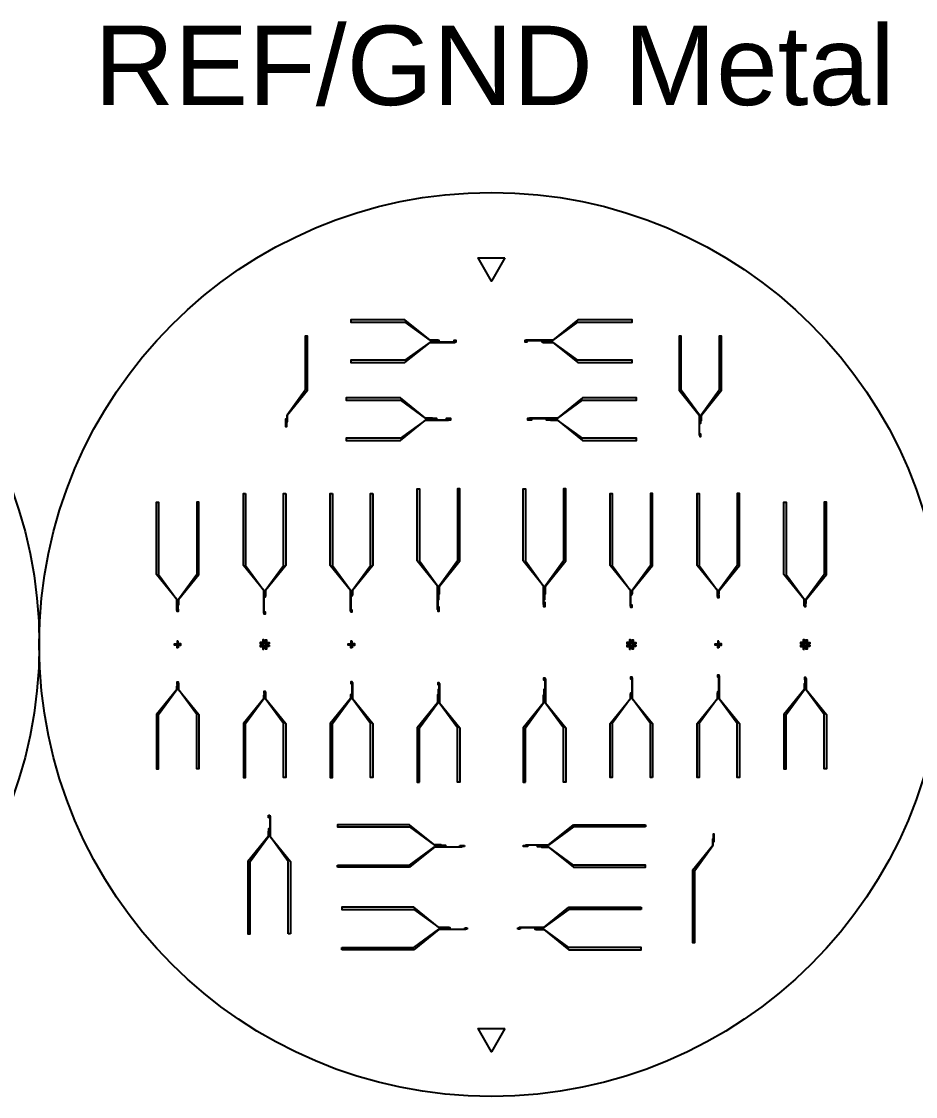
# Model space of a CAD drawing. Header units: millimetres. Extents: x 0 to 404, y 0 to 120.
# Drawn here: x 99 to 198.9, y 0 to 120.1 of the extents above; entities that cross this region are included whole.
import ezdxf

# ---------------------------------------------------------------- set-up
doc = ezdxf.new("R2010")
doc.units = ezdxf.units.MM
for name, color, linetype in [('1st Metal', 2, 'Continuous'), ('2nd Metal', 220, 'Continuous'), ('Aligner2', 130, 'Continuous')]:
    doc.layers.add(name, color=color, linetype=linetype)
doc.styles.get("Standard").update_dxf_attribs({"font": 'arial.ttf'})

msp = doc.modelspace()

# ---------------------------------------------------------------- hatches: boundary and pattern name
at = {"layer": '2nd Metal'}
h = msp.add_hatch(color=256, dxfattribs=at)
h.dxf.hatch_style = 1
h.paths.add_polyline_path([(133.75, 67.38), (133.5, 67.38), (133.5, 59.33), (135.77, 56.53), (135.77, 54.23), (135.82, 54.23), (135.82, 54.11), (135.92, 54.11), (135.92, 54.38), (135.82, 54.38), (135.82, 54.26), (135.79, 54.26), (135.79, 56.53), (133.75, 59.33)])
h.paths.add_polyline_path([(138.25, 67.38), (138, 67.38), (138, 59.33), (135.95, 56.53), (135.95, 56.03), (135.92, 56.03), (135.92, 56.16), (135.82, 56.16), (135.82, 55.89), (135.92, 55.89), (135.92, 56.01), (135.98, 56.01), (135.98, 56.53), (138.25, 59.33)])
at = {"layer": 'Aligner2'}
h = msp.add_hatch(color=256, dxfattribs=at)
h.dxf.hatch_style = 1
h.paths.add_polyline_path([(135.94, 50.87), (135.81, 50.87), (135.81, 50.58), (135.94, 50.58)])
h.paths.add_polyline_path([(136.24, 50.57), (135.96, 50.57), (135.96, 50.43), (136.24, 50.43)])
h.paths.add_polyline_path([(135.79, 50.57), (135.51, 50.57), (135.51, 50.43), (135.79, 50.43)])
h.paths.add_polyline_path([(135.94, 50.42), (135.81, 50.42), (135.81, 50.13), (135.94, 50.13)])

# ---------------------------------------------------------------- linework, layer by layer
at = {"layer": '1st Metal'}
msp.add_circle((50.5, 50.5), 50.5, dxfattribs=at)
at = {"layer": '2nd Metal'}
for p, q in [((126.61, 31.15), (126.61, 31.42)), ((126.61, 31.42), (126.74, 31.42)), ((126.74, 31.42), (126.74, 31.3)), ((126.74, 31.3), (126.79, 31.3)), ((126.77, 31.27), (126.74, 31.27)), ((126.74, 31.27), (126.74, 31.15)), ((126.77, 29.04), (126.77, 31.27)), ((126.79, 31.3), (126.79, 29.04)), ((126.74, 31.15), (126.61, 31.15)), ((157.86, 28.1), (160.66, 30.36)), ((160.66, 30.11), (157.86, 28.08)), ((160.66, 30.36), (168.71, 30.36)), ((168.71, 30.11), (160.66, 30.11)), ((168.71, 30.36), (168.71, 30.11)), ((128.8, 26.24), (126.77, 29.04)), ((126.79, 29.04), (129.05, 26.24)), ((142.34, 25.86), (145.14, 27.89)), ((145.14, 27.86), (142.34, 25.61)), ((145.14, 27.89), (148.21, 27.89)), ((148.24, 27.86), (145.14, 27.86)), ((147.98, 27.92), (147.98, 28.05)), ((147.98, 28.05), (148.48, 28.05)), ((148.21, 27.92), (147.98, 27.92)), ((148.21, 27.89), (148.21, 27.92)), ((148.48, 27.92), (148.24, 27.92)), ((148.24, 27.92), (148.24, 27.86)), ((148.48, 28.05), (148.48, 27.92)), ((155.05, 27.92), (155.05, 28.05)), ((155.05, 28.05), (155.29, 28.05)), ((155.55, 27.92), (155.05, 27.92)), ((155.29, 28.05), (155.29, 28.1)), ((155.29, 28.1), (157.86, 28.1)), ((157.86, 28.08), (155.31, 28.08)), ((155.31, 28.08), (155.31, 28.05)), ((155.31, 28.05), (155.55, 28.05)), ((155.55, 28.05), (155.55, 27.92)), ((128.8, 18.19), (128.8, 26.24)), ((129.05, 26.24), (129.05, 18.19)), ((134.29, 25.61), (134.29, 25.86)), ((134.29, 25.86), (142.34, 25.86)), ((142.34, 25.61), (134.29, 25.61)), ((157.36, 18.89), (160.16, 21.15)), ((160.16, 20.9), (157.36, 18.87)), ((160.16, 21.15), (168.21, 21.15)), ((168.21, 20.9), (160.16, 20.9)), ((168.21, 21.15), (168.21, 20.9)), ((129.05, 18.19), (128.8, 18.19)), ((142.84, 16.65), (145.64, 18.68)), ((145.64, 18.65), (142.84, 16.4)), ((145.64, 18.68), (148.63, 18.68)), ((148.65, 18.65), (145.64, 18.65)), ((148.51, 18.71), (148.51, 18.84)), ((148.51, 18.84), (148.78, 18.84)), ((148.63, 18.71), (148.51, 18.71)), ((148.63, 18.68), (148.63, 18.71)), ((148.78, 18.71), (148.65, 18.71)), ((148.65, 18.71), (148.65, 18.65)), ((148.78, 18.84), (148.78, 18.71)), ((154.45, 18.71), (154.45, 18.84)), ((154.45, 18.84), (154.57, 18.84)), ((154.72, 18.71), (154.45, 18.71)), ((154.57, 18.84), (154.57, 18.89)), ((154.57, 18.89), (157.36, 18.89)), ((157.36, 18.87), (154.6, 18.87)), ((154.6, 18.87), (154.6, 18.84)), ((154.6, 18.84), (154.72, 18.84)), ((154.72, 18.84), (154.72, 18.71)), ((134.79, 16.4), (134.79, 16.65)), ((134.79, 16.65), (142.84, 16.65)), ((142.84, 16.4), (134.79, 16.4))]:
    msp.add_line(p, q, dxfattribs=at)
for points in [[(145.52, 84.47), (145.52, 84.44), (145.39, 84.44), (145.39, 84.31), (145.66, 84.31), (145.66, 84.44), (145.54, 84.44), (145.54, 84.49), (144.64, 84.49), (141.84, 86.75), (140.61, 86.75), (135.79, 86.75), (135.79, 86.5), (140.61, 86.5), (141.84, 86.5), (144.64, 84.47)], [(155.35, 84.49), (155.35, 84.44), (155.22, 84.44), (155.22, 84.31), (155.49, 84.31), (155.49, 84.44), (155.37, 84.44), (155.37, 84.47), (158.36, 84.47), (161.16, 86.5), (167.21, 86.5), (167.21, 86.75), (161.16, 86.75), (158.36, 84.49)], [(128.67, 75.37), (128.64, 75.37), (128.64, 75.66), (128.51, 75.66), (128.51, 74.86), (128.64, 74.86), (128.64, 75.35), (128.69, 75.35), (128.69, 76.11), (130.95, 78.91), (130.95, 80.14), (130.95, 84.96), (130.7, 84.96), (130.7, 80.14), (130.7, 78.91), (128.67, 76.11)], [(147.43, 84.25), (147.43, 84.31), (147.55, 84.31), (147.55, 84.44), (147.28, 84.44), (147.28, 84.31), (147.4, 84.31), (147.4, 84.28), (144.64, 84.28), (141.84, 82.25), (135.79, 82.25), (135.79, 82), (141.84, 82), (144.64, 84.25)], [(157.26, 84.28), (157.26, 84.31), (157.38, 84.31), (157.38, 84.44), (157.11, 84.44), (157.11, 84.31), (157.23, 84.31), (157.23, 84.25), (158.36, 84.25), (161.16, 82), (162.39, 82), (167.21, 82), (167.21, 82.25), (162.39, 82.25), (161.16, 82.25), (158.36, 84.28)], [(174.71, 73.85), (174.76, 73.85), (174.76, 73.72), (174.89, 73.72), (174.89, 73.99), (174.76, 73.99), (174.76, 73.87), (174.73, 73.87), (174.73, 76.11), (172.7, 78.91), (172.7, 84.96), (172.45, 84.96), (172.45, 78.91), (174.71, 76.11)], [(174.92, 75.56), (174.89, 75.56), (174.89, 75.66), (174.76, 75.66), (174.76, 75.23), (174.89, 75.23), (174.89, 75.53), (174.95, 75.53), (174.95, 76.11), (177.2, 78.91), (177.2, 80.14), (177.2, 84.96), (176.95, 84.96), (176.95, 80.14), (176.95, 78.91), (174.92, 76.11)], [(144.87, 75.76), (144.87, 75.73), (144.59, 75.73), (144.59, 75.6), (145.39, 75.6), (145.39, 75.73), (144.9, 75.73), (144.9, 75.78), (144.14, 75.78), (141.34, 78.04), (140.11, 78.04), (135.29, 78.04), (135.29, 77.79), (140.11, 77.79), (141.34, 77.79), (144.14, 75.76)], [(155.76, 75.78), (155.76, 75.73), (155.52, 75.73), (155.52, 75.6), (156.02, 75.6), (156.02, 75.73), (155.79, 75.73), (155.79, 75.76), (158.86, 75.76), (161.66, 77.79), (167.71, 77.79), (167.71, 78.04), (161.66, 78.04), (158.86, 75.78)], [(146.71, 75.54), (146.71, 75.6), (146.95, 75.6), (146.95, 75.73), (146.45, 75.73), (146.45, 75.6), (146.69, 75.6), (146.69, 75.57), (144.14, 75.57), (141.34, 73.54), (135.29, 73.54), (135.29, 73.29), (141.34, 73.29), (144.14, 75.54)], [(158.13, 75.57), (158.13, 75.6), (158.41, 75.6), (158.41, 75.73), (157.61, 75.73), (157.61, 75.6), (158.1, 75.6), (158.1, 75.54), (158.86, 75.54), (161.66, 73.29), (162.89, 73.29), (167.71, 73.29), (167.71, 73.54), (162.89, 73.54), (161.66, 73.54), (158.86, 75.57)], [(124.04, 67.38), (124.04, 59.33), (126.08, 56.53), (126.08, 54.03), (126.11, 54.03), (126.11, 54.16), (126.21, 54.16), (126.21, 53.89), (126.11, 53.89), (126.11, 54.01), (126.06, 54.01), (126.06, 56.53), (123.79, 59.33), (123.79, 67.38)], [(128.54, 67.38), (128.54, 59.33), (126.27, 56.53), (126.27, 55.9), (126.21, 55.9), (126.21, 55.77), (126.11, 55.77), (126.11, 56.04), (126.21, 56.04), (126.21, 55.92), (126.24, 55.92), (126.24, 56.53), (128.29, 59.33), (128.29, 67.38)], [(133.75, 67.38), (133.75, 59.33), (135.79, 56.53), (135.79, 54.26), (135.82, 54.26), (135.82, 54.38), (135.92, 54.38), (135.92, 54.11), (135.82, 54.11), (135.82, 54.23), (135.77, 54.23), (135.77, 56.53), (133.5, 59.33), (133.5, 67.38)], [(138.25, 67.38), (138.25, 59.33), (135.98, 56.53), (135.98, 56.01), (135.92, 56.01), (135.92, 55.89), (135.82, 55.89), (135.82, 56.16), (135.92, 56.16), (135.92, 56.03), (135.95, 56.03), (135.95, 56.53), (138, 59.33), (138, 67.38)], [(143.46, 59.83), (145.51, 57.03), (145.51, 54.45), (145.54, 54.45), (145.54, 54.69), (145.63, 54.69), (145.63, 54.19), (145.54, 54.19), (145.54, 54.42), (145.48, 54.42), (145.48, 57.03), (143.21, 59.83), (143.21, 67.88), (143.46, 67.88)], [(147.71, 59.83), (145.67, 57.03), (145.67, 56.16), (145.63, 56.16), (145.63, 56.58), (145.54, 56.58), (145.54, 55.53), (145.63, 55.53), (145.63, 56.14), (145.69, 56.14), (145.69, 57.03), (147.96, 59.83), (147.96, 67.88), (147.71, 67.88)], [(155.29, 59.83), (157.33, 57.03), (157.33, 54.97), (157.36, 54.97), (157.36, 55.21), (157.46, 55.21), (157.46, 54.71), (157.36, 54.71), (157.36, 54.95), (157.31, 54.95), (157.31, 57.03), (155.04, 59.83), (155.04, 67.88), (155.29, 67.88)], [(159.54, 59.83), (157.49, 57.03), (157.49, 56.16), (157.46, 56.16), (157.46, 56.58), (157.36, 56.58), (157.36, 55.53), (157.46, 55.53), (157.46, 56.14), (157.52, 56.14), (157.52, 57.03), (159.79, 59.83), (159.79, 67.88), (159.54, 67.88)], [(165, 59.33), (167.04, 56.53), (167.04, 54.79), (167.07, 54.79), (167.07, 54.91), (167.17, 54.91), (167.17, 54.64), (167.07, 54.64), (167.07, 54.76), (167.02, 54.76), (167.02, 56.53), (164.75, 59.33), (164.75, 67.38), (165, 67.38)], [(169.25, 59.33), (167.2, 56.53), (167.2, 56.16), (167.17, 56.16), (167.17, 56.28), (167.07, 56.28), (167.07, 56.06), (167.17, 56.06), (167.17, 56.13), (167.23, 56.13), (167.23, 56.53), (169.5, 59.33), (169.5, 67.38), (169.25, 67.38)], [(174.71, 59.33), (176.75, 56.53), (176.75, 55.87), (176.78, 55.87), (176.78, 55.99), (176.88, 55.99), (176.88, 55.72), (176.78, 55.72), (176.78, 55.84), (176.73, 55.84), (176.73, 56.53), (174.46, 59.33), (174.46, 67.38), (174.71, 67.38)], [(178.96, 59.33), (176.91, 56.53), (176.91, 56.17), (176.88, 56.17), (176.88, 56.29), (176.78, 56.29), (176.78, 56.02), (176.88, 56.02), (176.88, 56.14), (176.94, 56.14), (176.94, 56.53), (179.21, 59.33), (179.21, 67.38), (178.96, 67.38)], [(116.37, 55.53), (116.37, 54.31), (116.4, 54.31), (116.4, 54.44), (116.5, 54.44), (116.5, 54.17), (116.4, 54.17), (116.4, 54.29), (116.35, 54.29), (116.35, 55.53), (114.08, 58.33), (114.08, 66.38), (114.33, 66.38), (114.33, 58.33)], [(116.53, 55.53), (116.53, 54.92), (116.5, 54.92), (116.5, 55.28), (116.4, 55.28), (116.4, 54.54), (116.5, 54.54), (116.5, 54.89), (116.56, 54.89), (116.56, 55.53), (118.83, 58.33), (118.83, 66.38), (118.58, 66.38), (118.58, 58.33)], [(184.42, 58.33), (186.46, 55.53), (186.46, 54.84), (186.49, 54.84), (186.49, 54.96), (186.59, 54.96), (186.59, 54.69), (186.49, 54.69), (186.49, 54.81), (186.44, 54.81), (186.44, 55.53), (184.17, 58.33), (184.17, 66.38), (184.42, 66.38)], [(188.67, 58.33), (186.62, 55.53), (186.62, 55.16), (186.59, 55.16), (186.59, 55.28), (186.49, 55.28), (186.49, 55.01), (186.59, 55.01), (186.59, 55.13), (186.65, 55.13), (186.65, 55.53), (188.92, 58.33), (188.92, 66.38), (188.67, 66.38)], [(169.5, 35.62), (169.25, 35.62), (169.25, 40.44), (169.25, 41.67), (167.2, 44.47), (167.2, 46.74), (167.17, 46.74), (167.17, 46.62), (167.07, 46.62), (167.07, 46.89), (167.17, 46.89), (167.17, 46.77), (167.23, 46.77), (167.23, 44.47), (169.5, 41.67), (169.5, 40.44)], [(178.96, 40.44), (178.96, 41.67), (176.91, 44.47), (176.91, 46.97), (176.88, 46.97), (176.88, 46.84), (176.78, 46.84), (176.78, 47.11), (176.88, 47.11), (176.88, 46.99), (176.94, 46.99), (176.94, 44.47), (179.21, 41.67), (179.21, 40.44), (179.21, 35.62), (178.96, 35.62)], [(114.08, 41.44), (114.08, 36.62), (114.33, 36.62), (114.33, 41.44), (114.33, 42.67), (116.37, 45.47), (116.37, 45.84), (116.4, 45.84), (116.4, 45.72), (116.5, 45.72), (116.5, 45.99), (116.4, 45.99), (116.4, 45.87), (116.35, 45.87), (116.35, 45.47), (114.08, 42.67)], [(118.83, 41.44), (118.83, 36.62), (118.58, 36.62), (118.58, 41.44), (118.58, 42.67), (116.53, 45.47), (116.53, 46.16), (116.5, 46.16), (116.5, 46.04), (116.4, 46.04), (116.4, 46.31), (116.5, 46.31), (116.5, 46.19), (116.56, 46.19), (116.56, 45.47), (118.83, 42.67)], [(138.25, 40.44), (138.25, 35.62), (138, 35.62), (138, 40.44), (138, 41.67), (135.95, 44.47), (135.95, 46.21), (135.92, 46.21), (135.92, 46.09), (135.82, 46.09), (135.82, 46.36), (135.92, 46.36), (135.92, 46.24), (135.98, 46.24), (135.98, 44.47), (138.25, 41.67)], [(147.96, 39.94), (147.96, 35.12), (147.71, 35.12), (147.71, 39.94), (147.71, 41.17), (145.67, 43.97), (145.67, 46.11), (145.63, 46.11), (145.63, 45.99), (145.54, 45.99), (145.54, 46.26), (145.63, 46.26), (145.63, 46.14), (145.69, 46.14), (145.69, 43.97), (147.96, 41.17)], [(159.79, 39.94), (159.79, 35.12), (159.54, 35.12), (159.54, 39.94), (159.54, 41.17), (157.49, 43.97), (157.49, 46.64), (157.46, 46.64), (157.46, 46.51), (157.36, 46.51), (157.36, 46.78), (157.46, 46.78), (157.46, 46.66), (157.52, 46.66), (157.52, 43.97), (159.79, 41.17)], [(186.49, 46.08), (186.49, 45.72), (186.59, 45.72), (186.59, 46.46), (186.49, 46.46), (186.49, 46.11), (186.44, 46.11), (186.44, 45.47), (184.17, 42.67), (184.17, 41.44), (184.17, 36.62), (184.42, 36.62), (184.42, 41.44), (184.42, 42.67), (186.46, 45.47), (186.46, 46.08)], [(188.92, 41.44), (188.92, 36.62), (188.67, 36.62), (188.67, 41.44), (188.67, 42.67), (186.62, 45.47), (186.62, 46.69), (186.59, 46.69), (186.59, 46.56), (186.49, 46.56), (186.49, 46.83), (186.59, 46.83), (186.59, 46.71), (186.65, 46.71), (186.65, 45.47), (188.92, 42.67)], [(123.79, 40.44), (123.79, 35.62), (124.04, 35.62), (124.04, 40.44), (124.04, 41.67), (126.08, 44.47), (126.08, 44.83), (126.11, 44.83), (126.11, 44.71), (126.21, 44.71), (126.21, 44.98), (126.11, 44.98), (126.11, 44.86), (126.06, 44.86), (126.06, 44.47), (123.79, 41.67)], [(128.54, 40.44), (128.54, 35.62), (128.29, 35.62), (128.29, 40.44), (128.29, 41.67), (126.24, 44.47), (126.24, 45.13), (126.21, 45.13), (126.21, 45.01), (126.11, 45.01), (126.11, 45.28), (126.21, 45.28), (126.21, 45.16), (126.27, 45.16), (126.27, 44.47), (128.54, 41.67)], [(133.5, 40.44), (133.5, 35.62), (133.75, 35.62), (133.75, 40.44), (133.75, 41.67), (135.79, 44.47), (135.79, 44.84), (135.82, 44.84), (135.82, 44.72), (135.92, 44.72), (135.92, 44.94), (135.82, 44.94), (135.82, 44.87), (135.77, 44.87), (135.77, 44.47), (133.5, 41.67)], [(143.46, 35.12), (143.46, 39.94), (143.46, 41.17), (145.51, 43.97), (145.51, 44.84), (145.54, 44.84), (145.54, 44.42), (145.63, 44.42), (145.63, 45.47), (145.54, 45.47), (145.54, 44.86), (145.48, 44.86), (145.48, 43.97), (143.21, 41.17), (143.21, 39.94), (143.21, 35.12)], [(155.29, 35.12), (155.29, 39.94), (155.29, 41.17), (157.33, 43.97), (157.33, 44.84), (157.36, 44.84), (157.36, 44.42), (157.46, 44.42), (157.46, 45.47), (157.36, 45.47), (157.36, 44.86), (157.31, 44.86), (157.31, 43.97), (155.04, 41.17), (155.04, 39.94), (155.04, 35.12)], [(165, 41.67), (165, 40.44), (165, 35.62), (164.75, 35.62), (164.75, 40.44), (164.75, 41.67), (167.02, 44.47), (167.02, 44.99), (167.07, 44.99), (167.07, 45.11), (167.17, 45.11), (167.17, 44.84), (167.07, 44.84), (167.07, 44.97), (167.04, 44.97), (167.04, 44.47)], [(176.73, 45.1), (176.78, 45.1), (176.78, 45.23), (176.88, 45.23), (176.88, 44.96), (176.78, 44.96), (176.78, 45.08), (176.75, 45.08), (176.75, 44.47), (174.71, 41.67), (174.71, 40.44), (174.71, 35.62), (174.46, 35.62), (174.46, 40.44), (174.46, 41.67), (176.73, 44.47)], [(145.87, 28.08), (145.87, 28.05), (145.59, 28.05), (145.59, 27.92), (146.39, 27.92), (146.39, 28.05), (145.9, 28.05), (145.9, 28.1), (145.14, 28.1), (142.34, 30.36), (134.29, 30.36), (134.29, 30.11), (142.34, 30.11), (145.14, 28.08)], [(126.58, 29.59), (126.61, 29.59), (126.61, 29.49), (126.74, 29.49), (126.74, 29.91), (126.61, 29.91), (126.61, 29.61), (126.55, 29.61), (126.55, 29.04), (124.3, 26.24), (124.3, 18.19), (124.55, 18.19), (124.55, 26.24), (126.58, 29.04)], [(176.23, 28.77), (176.26, 28.77), (176.26, 28.49), (176.39, 28.49), (176.39, 29.29), (176.26, 29.29), (176.26, 28.8), (176.21, 28.8), (176.21, 28.04), (173.95, 25.24), (173.95, 17.19), (174.2, 17.19), (174.2, 25.24), (176.23, 28.04)], [(157.13, 27.89), (157.13, 27.92), (157.41, 27.92), (157.41, 28.05), (156.61, 28.05), (156.61, 27.92), (157.1, 27.92), (157.1, 27.86), (157.86, 27.86), (160.66, 25.61), (168.71, 25.61), (168.71, 25.86), (160.66, 25.86), (157.86, 27.89)], [(146.74, 18.87), (146.74, 18.84), (146.62, 18.84), (146.62, 18.71), (146.89, 18.71), (146.89, 18.84), (146.77, 18.84), (146.77, 18.89), (145.64, 18.89), (142.84, 21.15), (134.79, 21.15), (134.79, 20.9), (142.84, 20.9), (145.64, 18.87)], [(156.48, 18.68), (156.48, 18.71), (156.61, 18.71), (156.61, 18.84), (156.34, 18.84), (156.34, 18.71), (156.46, 18.71), (156.46, 18.65), (157.36, 18.65), (160.16, 16.4), (168.21, 16.4), (168.21, 16.65), (160.16, 16.65), (157.36, 18.68)]]:
    msp.add_lwpolyline(points, close=True, dxfattribs=at)
msp.add_circle((151.5, 50.5), 50.5, dxfattribs=at)
at = {"layer": 'Aligner2'}
for points in [[(153, 93.7), (151.5, 91.1), (150, 93.7)], [(116.37, 50.43), (116.09, 50.43), (116.09, 50.57), (116.37, 50.57)], [(116.52, 50.87), (116.39, 50.87), (116.39, 50.58), (116.52, 50.58)], [(116.54, 50.57), (116.54, 50.43), (116.82, 50.43), (116.82, 50.57)], [(125.65, 50.58), (126.08, 50.58), (126.08, 51.02), (125.95, 51.02), (125.95, 50.72), (125.65, 50.72)], [(126.68, 50.58), (126.25, 50.58), (126.25, 51.02), (126.38, 51.02), (126.38, 50.72), (126.68, 50.72)], [(135.79, 50.43), (135.51, 50.43), (135.51, 50.57), (135.79, 50.57)], [(135.94, 50.87), (135.81, 50.87), (135.81, 50.58), (135.94, 50.58)], [(135.96, 50.57), (135.96, 50.43), (136.24, 50.43), (136.24, 50.57)], [(166.61, 50.58), (167.04, 50.58), (167.04, 51.02), (166.91, 51.02), (166.91, 50.72), (166.61, 50.72)], [(167.64, 50.58), (167.21, 50.58), (167.21, 51.02), (167.34, 51.02), (167.34, 50.72), (167.64, 50.72)], [(176.75, 50.43), (176.47, 50.43), (176.47, 50.57), (176.75, 50.57)], [(176.9, 50.87), (176.77, 50.87), (176.77, 50.58), (176.9, 50.58)], [(176.92, 50.57), (176.92, 50.43), (177.2, 50.43), (177.2, 50.57)], [(186.03, 50.58), (186.46, 50.58), (186.46, 51.02), (186.33, 51.02), (186.33, 50.72), (186.03, 50.72)], [(187.06, 50.58), (186.63, 50.58), (186.63, 51.02), (186.76, 51.02), (186.76, 50.72), (187.06, 50.72)], [(116.52, 50.13), (116.39, 50.13), (116.39, 50.42), (116.52, 50.42)], [(126.08, 49.98), (126.08, 50.42), (125.65, 50.42), (125.65, 50.28), (125.95, 50.28), (125.95, 49.98)], [(126.68, 50.28), (126.38, 50.28), (126.38, 49.98), (126.25, 49.98), (126.25, 50.42), (126.68, 50.42)], [(135.94, 50.13), (135.81, 50.13), (135.81, 50.42), (135.94, 50.42)], [(167.04, 49.98), (167.04, 50.42), (166.61, 50.42), (166.61, 50.28), (166.91, 50.28), (166.91, 49.98)], [(167.64, 50.28), (167.34, 50.28), (167.34, 49.98), (167.21, 49.98), (167.21, 50.42), (167.64, 50.42)], [(176.9, 50.13), (176.77, 50.13), (176.77, 50.42), (176.9, 50.42)], [(186.46, 49.98), (186.46, 50.42), (186.03, 50.42), (186.03, 50.28), (186.33, 50.28), (186.33, 49.98)], [(187.06, 50.28), (186.76, 50.28), (186.76, 49.98), (186.63, 49.98), (186.63, 50.42), (187.06, 50.42)], [(153, 7.6), (151.5, 5), (150, 7.6)]]:
    msp.add_lwpolyline(points, close=True, dxfattribs=at)

# ---------------------------------------------------------------- texts
msp.add_text('REF/GND Metal', height=8.8643).set_placement((107.12, 110.76))

doc.saveas('drawing.dxf')
